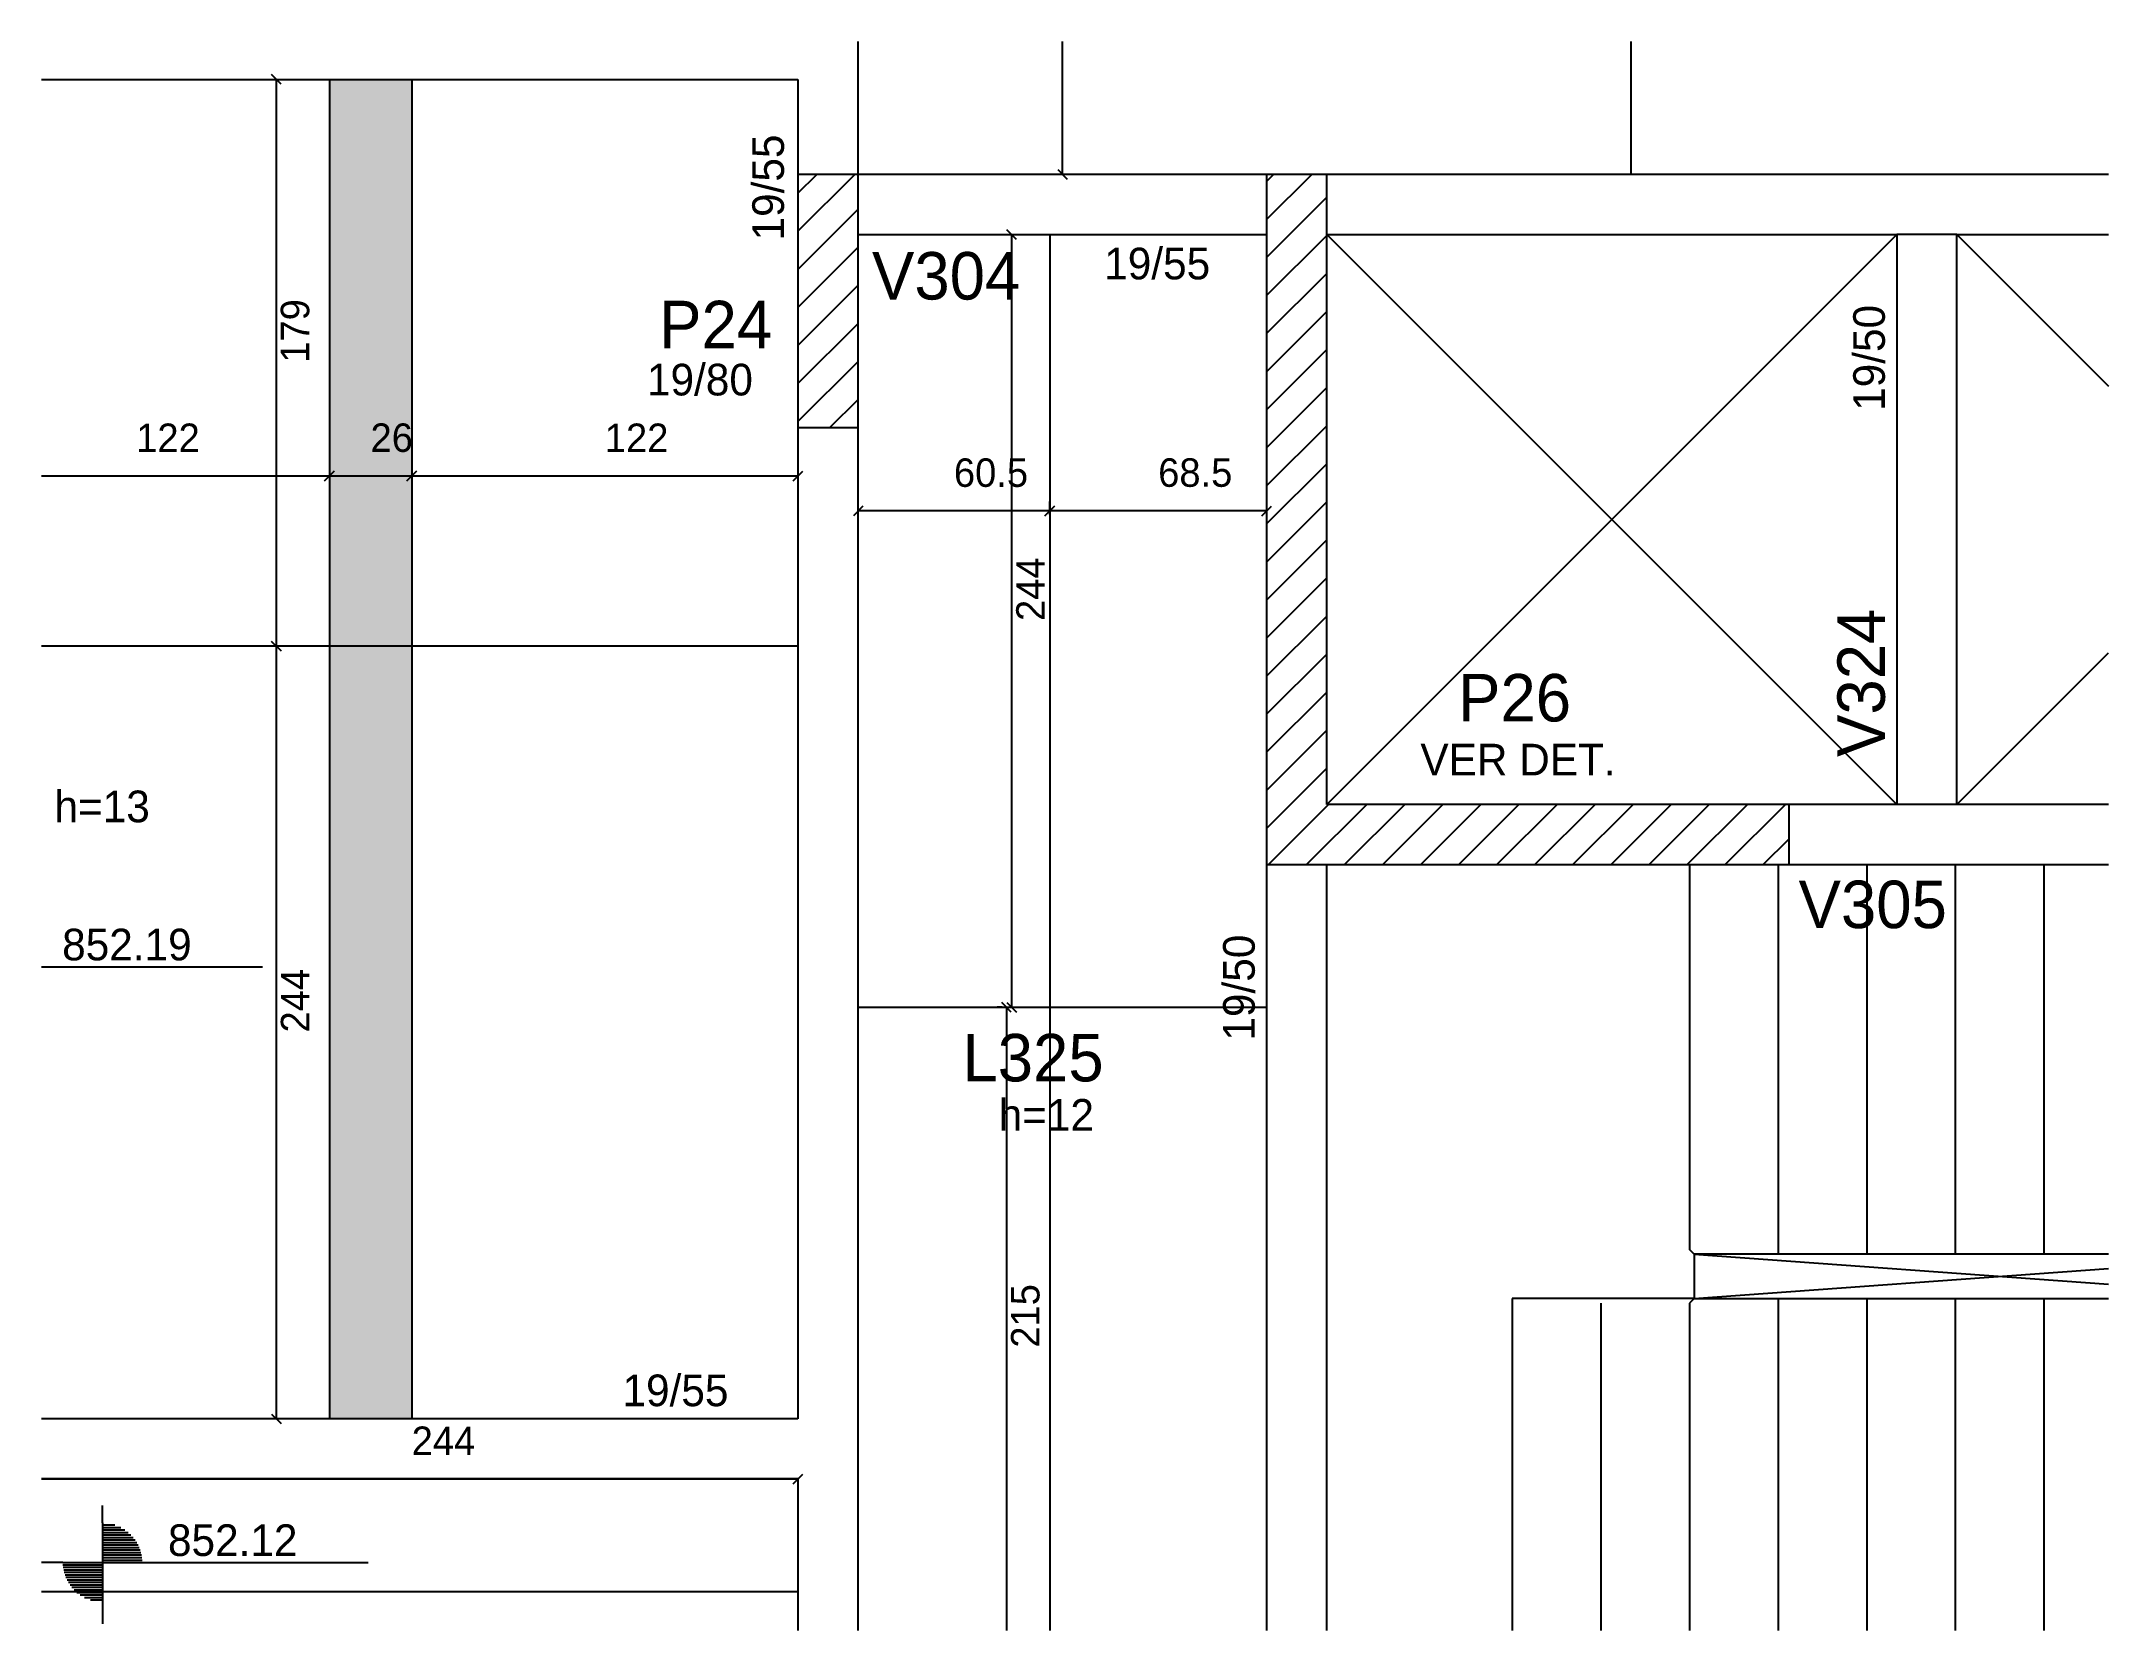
# Model space of a CAD drawing. Header units: metres. Extents: x 5094 to 5747, y 1601 to 2103.
import ezdxf

# ---------------------------------------------------------------- set-up
doc = ezdxf.new("R2010")
doc.units = ezdxf.units.M
for name, color, linetype in [('1', 7, 'Continuous'), ('3', 7, 'Continuous'), ('4', 7, 'Continuous'), ('7', 7, 'Continuous'), ('9', 7, 'Continuous'), ('Hachura', 7, 'Continuous'), ('Painéis', 7, 'Continuous')]:
    doc.layers.add(name, color=color, linetype=linetype)

msp = doc.modelspace()

# ---------------------------------------------------------------- hatches: boundary and pattern name
at = {"layer": '9'}
h = msp.add_hatch(color=7, dxfattribs=at)
h.dxf.hatch_style = 1
h.paths.add_polyline_path([(5333.07, 1890.94), (5333.07, 1890.94), (5333.07, 2090.94), (5333.07, 2090.94), (5333.07, 1890.94)])
at = {"layer": 'Hachura'}
h = msp.add_hatch(color=7, dxfattribs=at)
h.dxf.hatch_style = 1
h.paths.add_polyline_path([(5185.08, 1667.94), (5211.08, 1667.94), (5211.08, 2090.94), (5185.08, 2090.94), (5185.08, 1667.94)])

# ---------------------------------------------------------------- linework, layer by layer
at = {"layer": '1', "color": 1, "lineweight": 25}
for p, q in [((5500.07, 1861.94), (5680.07, 2041.94)), ((5500.07, 2041.94), (5680.07, 1861.94)), ((5699.07, 2041.94), (5746.99, 1994.02)), ((5699.07, 1861.94), (5746.99, 1909.86))]:
    msp.add_line(p, q, dxfattribs=at)
at = {"layer": '3', "color": 3, "lineweight": 25}
for p, q in [((5333.07, 2042.95), (5351.05, 2060.94)), ((5333.07, 2054.97), (5339.03, 2060.94)), ((5481.07, 2046.7), (5495.3, 2060.94)), ((5481.07, 2058.72), (5483.28, 2060.94)), ((5481.07, 2034.68), (5500.07, 2053.68)), ((5333.07, 2030.93), (5352.07, 2049.93)), ((5333.07, 2018.91), (5352.07, 2037.91)), ((5481.07, 2022.66), (5500.07, 2041.66)), ((5333.07, 2006.89), (5352.07, 2025.89)), ((5481.07, 2010.64), (5500.07, 2029.64)), ((5481.07, 1998.62), (5500.07, 2017.62)), ((5333.07, 1994.87), (5352.07, 2013.87)), ((5481.07, 1986.6), (5500.07, 2005.6)), ((5333.07, 1982.85), (5352.07, 2001.85)), ((5481.07, 1974.58), (5500.07, 1993.58)), ((5343.18, 1980.94), (5352.07, 1989.83)), ((5481.07, 1962.56), (5500.07, 1981.56)), ((5481.07, 1950.54), (5500.07, 1969.54)), ((5481.07, 1938.51), (5500.07, 1957.51)), ((5481.07, 1926.49), (5500.07, 1945.49)), ((5481.07, 1914.47), (5500.07, 1933.47)), ((5481.07, 1902.45), (5500.07, 1921.45)), ((5481.07, 1890.43), (5500.07, 1909.43)), ((5481.07, 1878.41), (5500.07, 1897.41)), ((5481.07, 1866.39), (5500.07, 1885.39)), ((5481.07, 1854.37), (5500.07, 1873.37)), ((5481.66, 1842.94), (5500.66, 1861.94)), ((5493.68, 1842.94), (5512.68, 1861.94)), ((5505.7, 1842.94), (5524.7, 1861.94)), ((5517.72, 1842.94), (5536.72, 1861.94)), ((5529.74, 1842.94), (5548.74, 1861.94)), ((5541.76, 1842.94), (5560.76, 1861.94)), ((5553.78, 1842.94), (5572.78, 1861.94)), ((5565.8, 1842.94), (5584.8, 1861.94)), ((5577.82, 1842.94), (5596.82, 1861.94)), ((5589.84, 1842.94), (5608.84, 1861.94)), ((5601.87, 1842.94), (5620.87, 1861.94)), ((5613.89, 1842.94), (5632.89, 1861.94)), ((5625.91, 1842.94), (5644.91, 1861.94)), ((5637.93, 1842.94), (5646.07, 1851.08)), ((5094.12, 1810.65), (5163.96, 1810.65)), ((5113.45, 1635.05), (5113.45, 1640.55)), ((5113.45, 1635.05), (5113.45, 1610.05)), ((5113.45, 1634.44), (5117.3, 1634.44)), ((5113.45, 1633.65), (5119.2, 1633.65)), ((5113.45, 1632.85), (5120.53, 1632.85)), ((5113.45, 1632.06), (5121.56, 1632.06)), ((5113.45, 1631.27), (5122.41, 1631.27)), ((5113.45, 1630.48), (5123.12, 1630.48)), ((5113.45, 1629.68), (5123.72, 1629.68)), ((5113.45, 1628.89), (5124.23, 1628.89)), ((5113.45, 1628.1), (5124.66, 1628.1)), ((5113.45, 1627.3), (5125.01, 1627.3)), ((5113.45, 1626.51), (5125.31, 1626.51)), ((5113.45, 1625.72), (5125.55, 1625.72)), ((5100.95, 1622.55), (5094.12, 1622.55)), ((5100.95, 1622.55), (5125.95, 1622.55)), ((5113.45, 1621.75), (5100.95, 1621.75)), ((5113.45, 1620.96), (5101.06, 1620.96)), ((5113.45, 1620.17), (5101.18, 1620.17)), ((5113.45, 1619.38), (5101.36, 1619.38)), ((5113.45, 1624.93), (5125.73, 1624.93)), ((5113.45, 1624.13), (5125.85, 1624.13)), ((5113.45, 1623.34), (5125.95, 1623.34)), ((5125.95, 1622.55), (5197.38, 1622.55)), ((5113.45, 1618.58), (5101.6, 1618.58)), ((5113.45, 1617.79), (5101.9, 1617.79)), ((5113.45, 1617), (5102.25, 1617)), ((5113.45, 1616.2), (5102.68, 1616.2)), ((5113.45, 1615.41), (5103.19, 1615.41)), ((5113.45, 1614.62), (5103.79, 1614.62)), ((5113.45, 1613.83), (5104.5, 1613.83)), ((5113.45, 1613.03), (5105.35, 1613.03)), ((5113.45, 1612.24), (5106.38, 1612.24)), ((5113.45, 1611.45), (5107.71, 1611.45)), ((5113.45, 1610.65), (5109.61, 1610.65)), ((5113.45, 1610.05), (5113.45, 1603.18))]:
    msp.add_line(p, q, dxfattribs=at)
for points in [[(5352.07, 2060.94), (5352.07, 2102.94)], [(5094.12, 2090.94), (5333.07, 2090.94)], [(5333.07, 2090.94), (5333.07, 2060.94)], [(5481.07, 2060.94), (5352.07, 2060.94)], [(5689.57, 2060.94), (5500.07, 2060.94)], [(5746.99, 2060.94), (5689.57, 2060.94)], [(5352.07, 2041.94), (5481.07, 2041.94)], [(5500.07, 2041.94), (5680.07, 2041.94)], [(5680.07, 2041.94), (5680.07, 1861.94)], [(5699.07, 2041.94), (5680.07, 2041.94)], [(5699.07, 2041.94), (5746.99, 2041.94)], [(5699.07, 1861.94), (5699.07, 2041.94)], [(5333.07, 1980.94), (5333.07, 1667.94)], [(5352.07, 1658.44), (5352.07, 1980.94)], [(5680.07, 1861.94), (5646.07, 1861.94)], [(5699.07, 1861.94), (5680.07, 1861.94)], [(5746.99, 1861.94), (5699.07, 1861.94)], [(5481.07, 1842.94), (5481.07, 1601.04)], [(5500.07, 1601.04), (5500.07, 1842.94)], [(5646.07, 1842.94), (5746.99, 1842.94)], [(5333.07, 1667.94), (5094.12, 1667.94)], [(5352.07, 1601.04), (5352.07, 1658.44)], [(5094.12, 1648.94), (5333.07, 1648.94)], [(5333.07, 1648.94), (5333.07, 1601.04)]]:
    msp.add_lwpolyline(points, dxfattribs=at)
at = {"layer": '7', "color": 7, "lineweight": 25}
for points in [[(5352.07, 2060.94), (5333.07, 2060.94)], [(5333.07, 2060.94), (5333.07, 1980.94)], [(5352.07, 1980.94), (5352.07, 2060.94)], [(5500.07, 2060.94), (5481.07, 2060.94)], [(5481.07, 2060.94), (5481.07, 1842.94)], [(5500.07, 1861.94), (5500.07, 2060.94)], [(5333.07, 1980.94), (5352.07, 1980.94)], [(5646.07, 1861.94), (5500.07, 1861.94)], [(5646.07, 1842.94), (5646.07, 1861.94)], [(5481.07, 1842.94), (5646.07, 1842.94)]]:
    msp.add_lwpolyline(points, dxfattribs=at)
at = {"layer": '9', "color": 9, "lineweight": 25}
for p, q in [((5614.57, 1842.94), (5614.57, 1721.44)), ((5642.57, 1842.94), (5642.57, 1719.94)), ((5670.57, 1842.94), (5670.57, 1719.94)), ((5698.57, 1842.94), (5698.57, 1719.94)), ((5726.57, 1842.94), (5726.57, 1719.94)), ((5616.07, 1719.94), (5614.57, 1721.44)), ((5616.07, 1719.94), (5746.99, 1710.44)), ((5616.07, 1705.94), (5746.99, 1715.44)), ((5558.57, 1705.94), (5558.57, 1601.04)), ((5616.07, 1705.94), (5558.57, 1705.94)), ((5586.57, 1704.44), (5586.57, 1601.04)), ((5616.07, 1705.94), (5614.57, 1704.44)), ((5614.57, 1704.44), (5614.57, 1601.04)), ((5642.57, 1705.94), (5642.57, 1601.04)), ((5670.57, 1705.94), (5670.57, 1601.04)), ((5698.57, 1705.94), (5698.57, 1601.04)), ((5726.57, 1705.94), (5726.57, 1601.04))]:
    msp.add_line(p, q, dxfattribs=at)
for points in [[(5746.99, 1719.94), (5616.07, 1719.94)], [(5616.07, 1719.94), (5616.07, 1705.94)], [(5616.07, 1705.94), (5746.99, 1705.94)]]:
    msp.add_lwpolyline(points, dxfattribs=at)
at = {"layer": 'Painéis', "color": 4, "lineweight": 25}
for p, q in [((5416.63, 2060.94), (5416.63, 2102.94)), ((5168.33, 2090.94), (5168.33, 1911.94)), ((5400.55, 2041.89), (5400.55, 1797.89)), ((5094.12, 1965.69), (5185.08, 1965.69)), ((5185.08, 1965.69), (5211.08, 1965.69)), ((5211.08, 1965.69), (5333.07, 1965.69)), ((5412.57, 1954.64), (5352.07, 1954.64)), ((5412.57, 1953.5), (5412.57, 1957.64)), ((5481.07, 1954.64), (5412.57, 1954.64)), ((5481.07, 1952.48), (5481.07, 1951.64)), ((5168.33, 1911.94), (5168.33, 1667.94)), ((5397.55, 1797.89), (5395.94, 1797.89)), ((5398.94, 1797.89), (5398.94, 1601.04)), ((5333.07, 1648.94), (5094.12, 1648.94))]:
    msp.add_line(p, q, dxfattribs=at)
at = {"layer": 'Painéis', "color": 200, "lineweight": 25}
for p, q in [((5596.07, 2102.94), (5596.07, 2060.94)), ((5185.08, 2090.94), (5185.08, 1667.94)), ((5211.08, 2090.94), (5211.08, 1667.94)), ((5412.57, 2041.89), (5412.57, 1601.04)), ((5332.98, 1911.94), (5094.12, 1911.94)), ((5352.07, 1797.89), (5481.07, 1797.89)), ((5094.12, 1613.44), (5333.07, 1613.44))]:
    msp.add_line(p, q, dxfattribs=at)
at = {"layer": 'Painéis', "color": 0, "lineweight": 25}
for p, q in [((5169.83, 2089.44), (5166.83, 2092.44)), ((5415.13, 2062.44), (5418.13, 2059.44)), ((5402.05, 2040.39), (5399.05, 2043.39)), ((5183.58, 1964.19), (5186.58, 1967.19)), ((5186.58, 1967.19), (5183.58, 1964.19)), ((5209.58, 1964.19), (5212.58, 1967.19)), ((5212.58, 1967.19), (5209.58, 1964.19)), ((5331.57, 1964.19), (5334.57, 1967.19)), ((5353.57, 1956.14), (5350.57, 1953.14)), ((5414.07, 1956.14), (5411.07, 1953.14)), ((5411.07, 1953.14), (5414.07, 1956.14)), ((5479.57, 1953.14), (5482.57, 1956.14)), ((5166.83, 1913.44), (5169.83, 1910.44)), ((5169.83, 1910.44), (5166.83, 1913.44)), ((5400.44, 1796.39), (5397.44, 1799.39)), ((5399.05, 1799.39), (5402.05, 1796.39)), ((5166.83, 1669.44), (5169.83, 1666.44)), ((5331.57, 1647.44), (5334.57, 1650.44))]:
    msp.add_line(p, q, dxfattribs=at)

# ---------------------------------------------------------------- texts
at = {"layer": '3', "color": 3, "lineweight": 25}
for s, p in [('19/55', (5328.64, 2040.05)), ('19/50', (5676.32, 1986.24)), ('19/50', (5477.32, 1787.37))]:
    msp.add_text(s, height=10, rotation=90, dxfattribs=at).set_placement(p)
for s, p in [('19/55', (5429.78, 2027.77)), ('19/80', (5285.38, 1991.12)), ('VER DET.', (5529.63, 1871.11)), ('h=13', (5098.26, 1856.33)), ('852.19', (5100.69, 1812.71)), ('h=12', (5396.43, 1758.92)), ('19/55', (5277.65, 1671.92)), ('852.12', (5134.11, 1624.61))]:
    msp.add_text(s, height=10, dxfattribs=at).set_placement(p)
at = {"layer": '4', "color": 4, "lineweight": 25}
for s, p in [('V304', (5356.44, 2021.4)), ('P24', (5289.23, 2006.01)), ('P26', (5541.53, 1888.15)), ('V305', (5649.06, 1822.89)), ('L325', (5384.99, 1774.49))]:
    msp.add_text(s, height=15, dxfattribs=at).set_placement(p)
msp.add_text('V324', height=15, rotation=90, dxfattribs=at).set_placement((5676.32, 1876.94))
at = {"layer": 'Painéis', "color": 240, "lineweight": 25}
for s, p in [('179', (5178.73, 2001.44)), ('244', (5410.99, 1919.89)), ('244', (5178.76, 1789.94)), ('215', (5409.34, 1690.39))]:
    msp.add_text(s, height=9, rotation=90, dxfattribs=at).set_placement(p)
for s, p in [('122', (5124.08, 1973.24)), ('26', (5198.08, 1973.28)), ('122', (5272.07, 1973.24)), ('60.5', (5382.32, 1962.24)), ('68.5', (5446.82, 1962.26)), ('244', (5211.07, 1656.5))]:
    msp.add_text(s, height=9, dxfattribs=at).set_placement(p)

doc.saveas('drawing.dxf')
